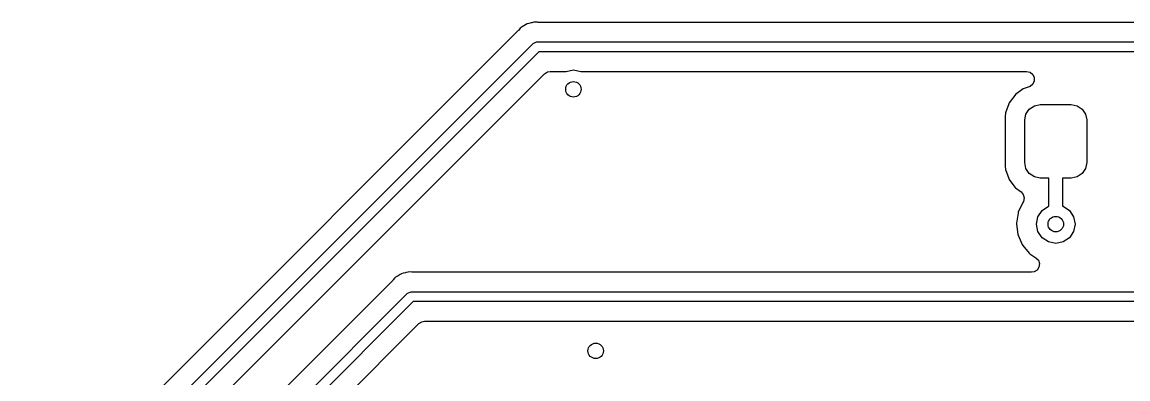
# Model space of a CAD drawing. Extents: x 0 to 4.25, y -4.33 to 0.
# Drawn here: x 1.202 to 1.764, y -0.473 to -0.292 of the extents above; entities that cross this region are included whole.
import ezdxf

# ---------------------------------------------------------------- set-up
doc = ezdxf.new("R2010")
doc.units = 0
doc.header["$MEASUREMENT"] = 0
doc.layers.add('BLACK', color=7, linetype='CONTINUOUS')

msp = doc.modelspace()

# ---------------------------------------------------------------- linework, layer by layer
at = {"layer": 'BLACK', "linetype": 'CONTINUOUS'}
for p, q in [((1.45966, -0.292402), (1.45883, -0.292706)), ((1.46079, -0.292204), (1.45966, -0.292402)), ((1.46113, -0.292129), (1.46079, -0.292204)), ((1.46223, -0.291834), (1.46113, -0.292129)), ((1.4629, -0.291775), (1.46223, -0.291834)), ((1.46403, -0.291875), (1.4629, -0.291775)), ((1.46438, -0.29189), (1.46403, -0.291875)), ((1.86567, -0.29189), (1.46438, -0.29189)), ((1.45433, -0.296054), (1.20192, -0.548461)), ((1.45456, -0.295797), (1.45433, -0.296054)), ((1.4553, -0.294925), (1.45456, -0.295797)), ((1.45581, -0.294491), (1.4553, -0.294925)), ((1.4568, -0.293922), (1.45581, -0.294491)), ((1.45709, -0.293734), (1.4568, -0.293922)), ((1.45802, -0.293081), (1.45709, -0.293734)), ((1.45883, -0.292706), (1.45802, -0.293081)), ((1.20847, -0.556028), (1.46189, -0.302602)), ((1.46189, -0.302602), (1.46366, -0.30187)), ((1.46366, -0.30187), (1.87961, -0.30187)), ((1.4647, -0.30687), (1.21274, -0.558831)), ((1.87857, -0.30687), (1.4647, -0.30687)), ((1.22389, -0.561793), (1.46766, -0.318022)), ((1.46766, -0.318022), (1.46917, -0.317075)), ((1.46917, -0.317075), (1.47049, -0.31685)), ((1.47049, -0.31685), (1.4786, -0.31685)), ((1.4786, -0.31685), (1.48236, -0.316102)), ((1.48236, -0.316102), (1.48612, -0.31685)), ((1.48612, -0.31685), (1.7129, -0.31685)), ((1.7129, -0.31685), (1.71463, -0.317247)), ((1.71463, -0.317247), (1.71602, -0.318356)), ((1.71602, -0.318356), (1.7168, -0.31996)), ((1.7168, -0.31996), (1.7168, -0.32174)), ((1.71116, -0.325792), (1.70731, -0.328633)), ((1.71167, -0.32552), (1.71116, -0.325792)), ((1.71422, -0.324624), (1.71167, -0.32552)), ((1.71463, -0.324454), (1.71422, -0.324624)), ((1.71602, -0.323344), (1.71463, -0.324454)), ((1.7168, -0.32174), (1.71602, -0.323344)), ((1.7069, -0.329043), (1.70406, -0.33289)), ((1.70731, -0.328633), (1.7069, -0.329043)), ((1.70379, -0.333402), (1.70219, -0.337967)), ((1.70406, -0.33289), (1.70379, -0.333402)), ((1.71257, -0.338562), (1.71427, -0.336007)), ((1.71427, -0.336007), (1.71683, -0.3343)), ((1.71683, -0.3343), (1.71984, -0.333701)), ((1.71984, -0.333701), (1.73559, -0.333701)), ((1.73559, -0.333701), (1.7386, -0.3343)), ((1.7386, -0.3343), (1.74116, -0.336007)), ((1.74116, -0.336007), (1.74287, -0.338562)), ((1.702, -0.339346), (1.70199, -0.33953)), ((1.70199, -0.33953), (1.70199, -0.365273)), ((1.70208, -0.338431), (1.702, -0.339346)), ((1.70219, -0.337967), (1.70208, -0.338431)), ((1.71197, -0.341575), (1.71257, -0.338562)), ((1.71197, -0.363228), (1.71197, -0.341575)), ((1.74287, -0.338562), (1.74346, -0.341575)), ((1.74346, -0.341575), (1.74346, -0.363228)), ((1.70199, -0.365273), (1.702, -0.365457)), ((1.702, -0.365457), (1.70208, -0.366373)), ((1.71257, -0.366242), (1.71197, -0.363228)), ((1.74346, -0.363228), (1.74287, -0.366242)), ((1.70208, -0.366373), (1.70219, -0.366836)), ((1.70219, -0.366836), (1.70379, -0.371401)), ((1.71427, -0.368796), (1.71257, -0.366242)), ((1.71683, -0.370503), (1.71427, -0.368796)), ((1.71984, -0.371102), (1.71683, -0.370503)), ((1.72422, -0.371102), (1.71984, -0.371102)), ((1.72422, -0.385421), (1.72422, -0.371102)), ((1.73559, -0.371102), (1.73122, -0.371102)), ((1.73122, -0.371102), (1.73122, -0.385421)), ((1.7386, -0.370503), (1.73559, -0.371102)), ((1.74116, -0.368796), (1.7386, -0.370503)), ((1.74287, -0.366242), (1.74116, -0.368796)), ((1.70379, -0.371401), (1.70406, -0.371913)), ((1.70406, -0.371913), (1.7069, -0.37576)), ((1.7069, -0.37576), (1.70731, -0.37617)), ((1.70731, -0.37617), (1.71004, -0.378186)), ((1.71004, -0.378186), (1.7112, -0.379536)), ((1.7112, -0.379536), (1.71166, -0.381256)), ((1.71166, -0.381256), (1.71133, -0.383005)), ((1.71086, -0.383825), (1.70868, -0.388459)), ((1.71101, -0.3836), (1.71086, -0.383825)), ((1.71133, -0.383005), (1.71101, -0.3836)), ((1.71862, -0.3908), (1.72076, -0.387607)), ((1.72076, -0.387607), (1.72395, -0.385474)), ((1.72395, -0.385474), (1.72422, -0.385421)), ((1.73122, -0.385421), (1.73148, -0.385474)), ((1.73148, -0.385474), (1.73468, -0.387607)), ((1.73468, -0.387607), (1.73681, -0.3908)), ((1.70852, -0.388988), (1.70773, -0.394046)), ((1.70868, -0.388459), (1.70852, -0.388988)), ((1.71787, -0.394567), (1.71862, -0.3908)), ((1.73681, -0.3908), (1.73756, -0.394567)), ((1.70773, -0.394046), (1.70773, -0.394599)), ((1.70773, -0.394599), (1.70839, -0.399675)), ((1.71862, -0.398334), (1.71787, -0.394567)), ((1.72076, -0.401527), (1.71862, -0.398334)), ((1.73681, -0.398334), (1.73468, -0.401527)), ((1.73756, -0.394567), (1.73681, -0.398334)), ((1.70839, -0.399675), (1.70854, -0.400208)), ((1.70854, -0.400208), (1.7106, -0.404894)), ((1.7106, -0.404894), (1.71089, -0.405364)), ((1.72395, -0.40366), (1.72076, -0.401527)), ((1.72772, -0.404409), (1.72395, -0.40366)), ((1.73148, -0.40366), (1.72772, -0.404409)), ((1.73468, -0.401527), (1.73148, -0.40366)), ((1.71089, -0.405364), (1.71419, -0.409282)), ((1.71419, -0.409282), (1.7146, -0.409651)), ((1.7146, -0.409651), (1.71766, -0.411686)), ((1.71766, -0.411686), (1.71888, -0.412977)), ((1.71888, -0.412977), (1.71943, -0.414673)), ((1.71943, -0.414673), (1.71918, -0.416436)), ((1.39194, -0.421617), (1.39143, -0.422051)), ((1.39293, -0.421048), (1.39194, -0.421617)), ((1.39322, -0.42086), (1.39293, -0.421048)), ((1.39416, -0.420207), (1.39322, -0.42086)), ((1.39496, -0.419832), (1.39416, -0.420207)), ((1.3958, -0.419528), (1.39496, -0.419832)), ((1.39692, -0.41933), (1.3958, -0.419528)), ((1.39726, -0.419255), (1.39692, -0.41933)), ((1.39836, -0.41896), (1.39726, -0.419255)), ((1.39903, -0.418901), (1.39836, -0.41896)), ((1.40016, -0.419001), (1.39903, -0.418901)), ((1.40051, -0.419016), (1.40016, -0.419001)), ((1.71544, -0.419016), (1.40051, -0.419016)), ((1.71666, -0.418825), (1.71544, -0.419016)), ((1.71819, -0.417918), (1.71666, -0.418825)), ((1.71918, -0.416436), (1.71819, -0.417918)), ((1.39046, -0.42318), (1.22954, -0.584095)), ((1.3907, -0.422923), (1.39046, -0.42318)), ((1.39143, -0.422051), (1.3907, -0.422923)), ((1.23209, -0.595663), (1.39803, -0.429728)), ((1.39803, -0.429728), (1.39979, -0.428996)), ((1.39979, -0.428996), (1.9179, -0.428996)), ((1.40083, -0.433996), (1.23636, -0.598467)), ((1.91894, -0.433996), (1.40083, -0.433996)), ((1.40379, -0.445148), (1.4053, -0.444201)), ((1.4053, -0.444201), (1.40662, -0.443976)), ((1.40662, -0.443976), (1.91822, -0.443976)), ((1.24751, -0.601429), (1.40379, -0.445148))]:
    msp.add_line(p, q, dxfattribs=at)
at = {"layer": 'BLACK'}
for centre in [(1.48236, -0.325945), (1.72772, -0.394567), (1.4937, -0.459055)]:
    msp.add_circle(centre, 0.003937, dxfattribs=at)

doc.saveas('drawing.dxf')
